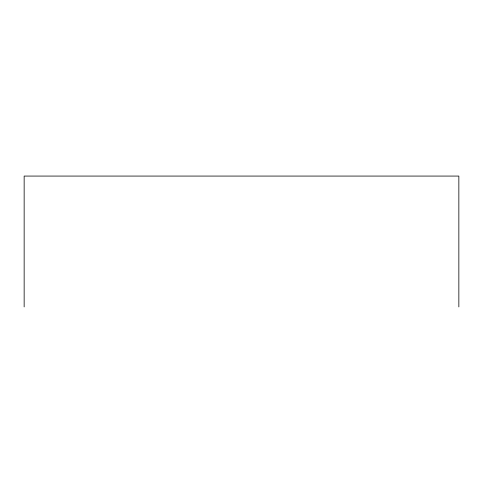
<?xml version="1.0" encoding="UTF-8"?>
<svg xmlns="http://www.w3.org/2000/svg" width="483" height="483" viewBox="0 0 483 483"><rect width="100%" height="100%" fill="white"/><g stroke="black" fill="none" stroke-linecap="round" stroke-linejoin="round"><path stroke-width="0.72" d="M458.85 306.928L458.85 176.072L24.15 176.072L24.15 306.928"/></g></svg>
